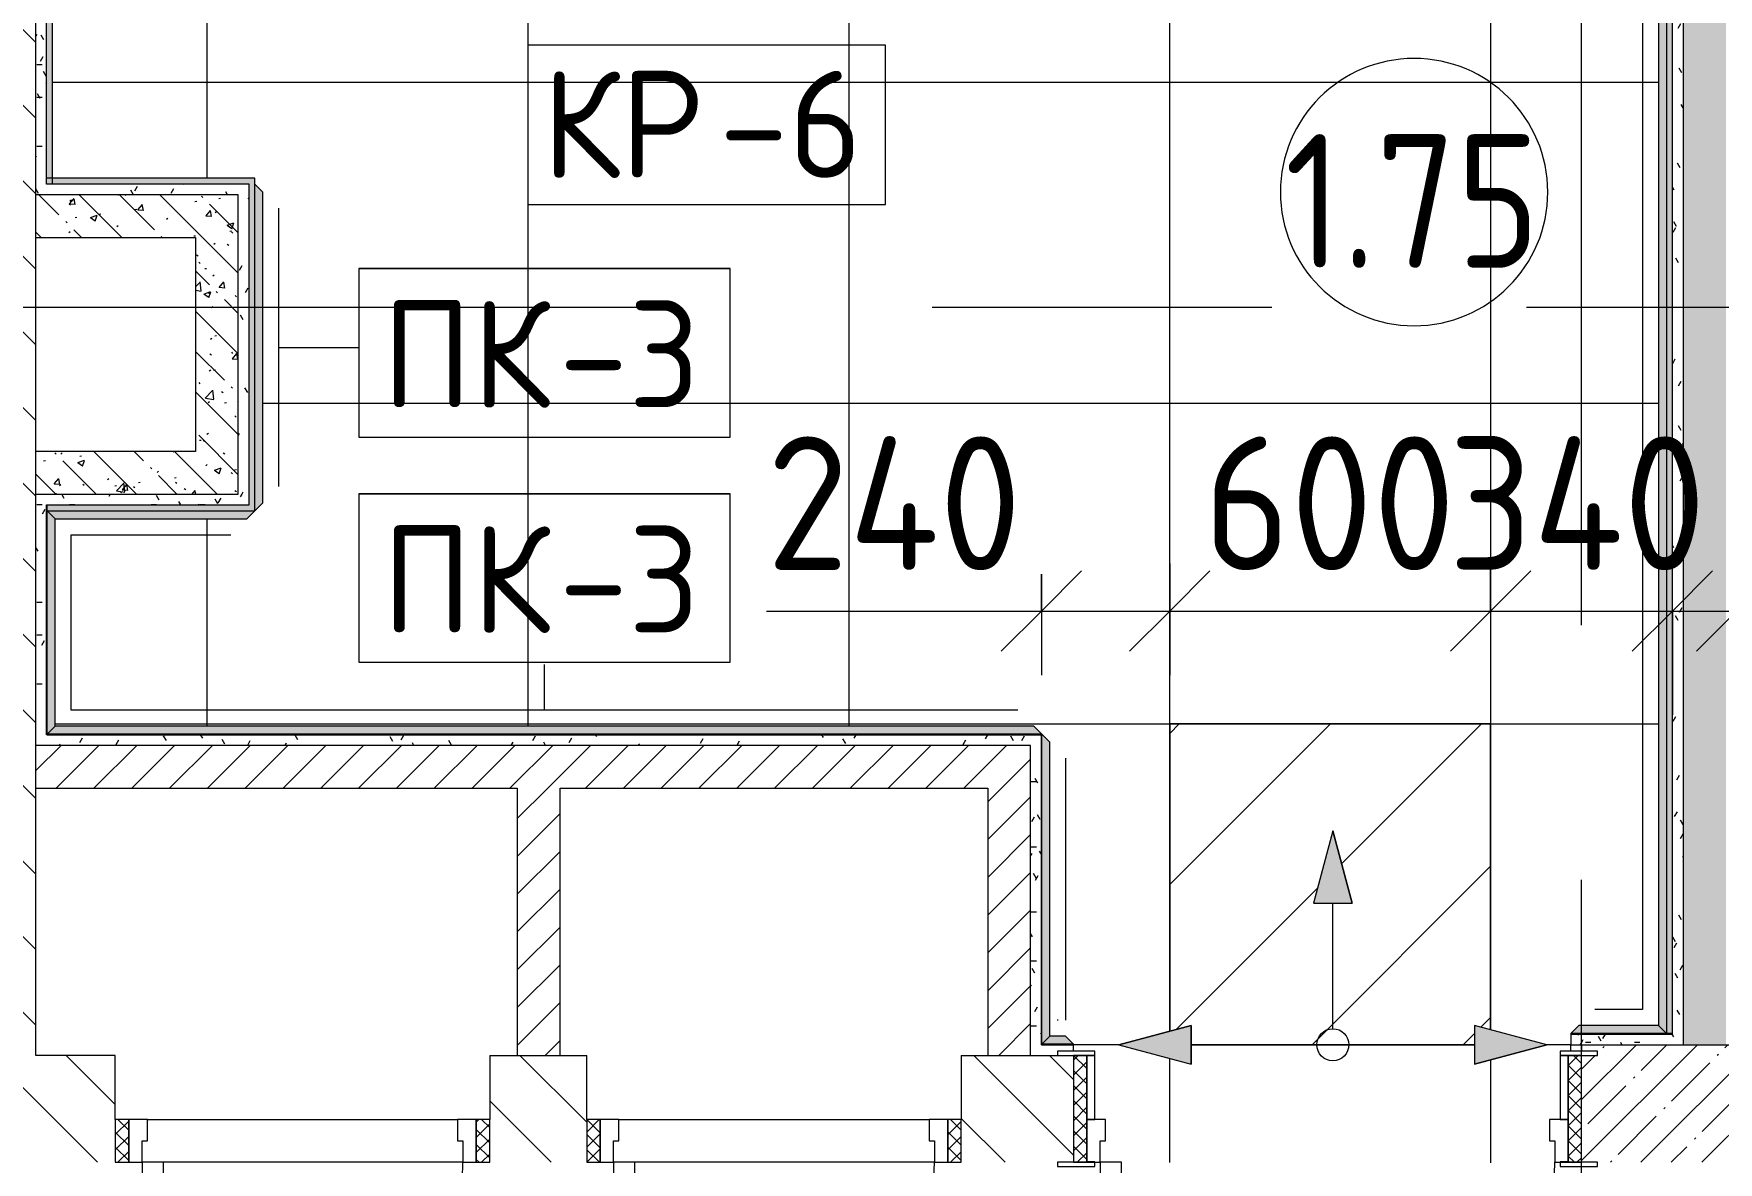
# Model space of a CAD drawing. Header units: millimetres. Extents: x 81671 to 282875, y -8553 to 29000.
# Drawn here: x 86466 to 89616, y 13400 to 15511 of the extents above; entities that cross this region are included whole.
import ezdxf

# ---------------------------------------------------------------- set-up
doc = ezdxf.new("R2010")
doc.units = ezdxf.units.MM
doc.linetypes.add('Осевая', pattern=[3175, 635, -476.25, 1587.5, -476.25])
for name, color, linetype, lineweight in [('A-ANNO-DIMS', 7, 'Continuous', 9), ('A-ANNO-DIMS-100', 7, 'Continuous', 9), ('A-AREA-IDEN', 7, 'Continuous', 9), ('A-DETL', 7, 'Continuous', 9), ('A-DETL-GENF', 7, 'Continuous', 9), ('A-DOOR', 7, 'Continuous', 9), ('A-DOOR-1', 7, 'Continuous', 13), ('A-DOOR-FRAM', 7, 'Continuous', 13), ('A-DOOR-FRAM-1', 7, 'Continuous', 9), ('A-FLOR-IDEN', 7, 'Continuous', 9), ('A-FLOR-PATT', 7, 'Continuous', 9), ('A-GENM-IDEN', 7, 'Continuous', 9), ('A-WALL', 7, 'Continuous', 9), ('I-WALL', 7, 'Continuous', 9), ('Оси-2', 7, 'Осевая', 9)]:
    doc.layers.add(name, color=color, linetype=linetype, lineweight=lineweight)
for name, color, linetype, lineweight, true_color in [('A-DETL-GENF-1', 7, 'Continuous', 9, 0x004000), ('A-FLOR-1', 7, 'Continuous', 9, 0x787878), ('A-GENM-5', 7, 'Continuous', 9, 0xff8040), ('A-WALL-1', 9, 'Continuous', 9, 0x808080), ('A-WALL-FNSH-1', 9, 'Continuous', 9, 0x808080), ('I-WALL-1', 7, 'Continuous', 9, 0x787878), ('I-WALL-2', 9, 'Continuous', 9, 0x808080)]:
    doc.layers.add(name, color=color, linetype=linetype, lineweight=lineweight, true_color=true_color)
doc.styles.add('GOST Common', font='GOST_Common.ttf', dxfattribs={"width": 0.9, "height": 250})
doc.styles.add('GOST Common_1', font='GOST_Common.ttf', dxfattribs={"height": 200})
doc.styles.add('ISOCPEUR', font='isocpeur.ttf', dxfattribs={"width": 0.9, "height": 250})
doc.dimstyles.new('ISO-2_5_0_9К_БОЛЬШОЙ', dxfattribs={"dimscale": 304.8, "dimtxt": 248.995294, "dimasz": 0.492126, "dimexe": 0.393701, "dimexo": 0.984252, "dimgap": 0, "dimtad": 1, "dimdec": 0, "dimrnd": 10, "dimzin": 0, "dimdsep": 46, "dimtxsty": 'ISOCPEUR', "dimblk1": 'OBLIQUE', "dimblk2": 'OBLIQUE', "dimsah": 1, "dimcen": 0.09, "dimdle": 0.393701, "dimazin": 0, "dimtfac": 1, "dimtdec": 4, "dimtix": 1, "dimtmove": 0, "dimatfit": 3, "dimfxl": 1, "dimtvp": 1, "dimtolj": 1, "dimtzin": 0, "dimarcsym": 2})
doc.dimstyles.new('ISO-2_5_0_9К_БОЛЬШОЙ_2', dxfattribs={"dimscale": 304.8, "dimtxt": 248.995294, "dimasz": 0.492126, "dimexe": 0.393701, "dimexo": 0.984252, "dimgap": 0, "dimtad": 1, "dimdec": 0, "dimrnd": 10, "dimzin": 0, "dimdsep": 46, "dimtxsty": 'ISOCPEUR', "dimblk1": 'OBLIQUE', "dimblk2": 'OBLIQUE', "dimsah": 1, "dimcen": 0.09, "dimdle": 0.393701, "dimazin": 0, "dimtfac": 1, "dimtdec": 4, "dimtix": 1, "dimtmove": 1, "dimatfit": 3, "dimfxl": 1, "dimtvp": 1, "dimtolj": 1, "dimtzin": 0, "dimarcsym": 2})
pattern_1 = [(135, (0, 0), (-70.71068, -70.71068), [])]
pattern_2 = [(135, (0, 0), (-75.43415, -75.43415), [106.68, -17.78, 3.556, -17.78]), (135, (0, 75.39), (-75.43415, -75.43415), []), (50, (0, 0), (127.52922, -11.15758), [13.335, -146.685]), (355, (0, 0), (-24.66966, 133.74002), [10.668, -117.348]), (100.451, (10.63, -0.93), (102.85973, 122.58178), [11.333, -124.663]), (46.184, (0, 35.56), (189.75516, -29.43036), [20.002, -220.027]), (96.636, (15.81, 33.1), (166.1822, 173.1996), [17, -186.995]), (351.184, (0, 35.56), (166.18393, 173.19757), [16.002, -176.022]), (21, (17.78, 26.67), (106.13027, -71.58603), [13.335, -146.685]), (326, (17.78, 26.67), (43.26188, 128.93175), [10.668, -117.348]), (71.451, (26.62, 20.7), (149.39198, 57.34505), [11.333, -124.663]), (37.5, (0, 0), (2.162228, 59.188357), [3.353, -112.573, 3.353, -115.773, -117.792]), (37.5, (0, 0), (2.162228, 59.188357), [-235.052, 3.353, -114.44]), (7.5, (0, 0), (46.773857, 70.126152), [3.353, -64.567, 3.353, -109.906, -44.894]), (7.5, (0, 0), (46.773857, 70.126152), [-181.178, 3.353, -41.542]), (327.5, (-39.65, 0), (94.913671, -4.010093), [3.353, -41.097, 3.353, -135.331, -184.023]), (327.5, (-39.65, 0), (94.913671, -4.010093), [-183.134, 3.353, -180.67]), (317.5, (-57.43, 0), (103.69057, 17.79882), [3.353, -54.432, 3.353, -88.748, -130.683]), (317.5, (-57.43, 0), (103.69057, 17.79882), [-149.885, 3.353, -127.33])]
pattern_3 = [(45, (0, 0), (-35.35534, 35.35534), [])]
pattern_4 = [(0, (0, 0), (121.92, 30.48), [10.058, -81.382, 10.058, -81.382, -487.68]), (0, (0, 0), (121.92, 30.48), [-182.88, 10.058, -172.822, 10.058, -81.382, -213.36]), (0, (0, 0), (121.92, 30.48), [-457.2, 10.058, -50.902, 10.058, -142.342]), (120, (45.72, 15.24), (-87.356454, 90.345817), [10.058, -81.382, 10.058, -81.382, -487.68]), (120, (45.72, 15.24), (-87.356454, 90.345817), [-182.88, 10.058, -172.822, 10.058, -81.382, -213.36]), (120, (45.72, 15.24), (-87.356454, 90.345817), [-457.2, 10.058, -50.902, 10.058, -142.342]), (240, (60.96, 76.2), (-34.563546, -120.825817), [10.058, -81.382, 10.058, -81.382, -487.68]), (240, (60.96, 76.2), (-34.563546, -120.825817), [-182.88, 10.058, -172.822, 10.058, -81.382, -213.36]), (240, (60.96, 76.2), (-34.563546, -120.825817), [-457.2, 10.058, -50.902, 10.058, -142.342])]

# ---------------------------------------------------------------- blocks, each defined once
blk = doc.blocks.new('110_Дверь_СКБ_1Ст_Внутренняя1 - Д-8 950x2100h_охрана-31784688-План отделки полов с раскладкой материалов 1 этажа в осях 23_1-33')
at = {"layer": 'A-DOOR'}
h = blk.add_hatch(dxfattribs=at)
h.set_pattern_fill('FP_6', color=256, style=0, pattern_type=2)
h.set_pattern_definition([(135, (1826.41, 164.685), (-14.14214, -14.14214), []), (225, (1826.41, 164.685), (14.14214, -14.14214), [])])
h.paths.add_polyline_path([(487.5, 100), (462.5, 100), (462.5, -100), (487.5, -100)])
at = {"layer": 'A-DOOR-FRAM-1'}
h = blk.add_hatch(dxfattribs=at)
h.set_pattern_fill('FP_7', color=256, style=0, pattern_type=2)
h.set_pattern_definition([(45, (-296.384, 164.685), (-14.1421, 14.1421), []), (135, (-296.384, 164.685), (-14.1421, -14.1421), [])])
h.paths.add_polyline_path([(-437.5, 100), (-462.5, 100), (-462.5, -100), (-437.5, -100)])
at = {"layer": 'A-DOOR'}
blk.add_arc((437.5, 100), 850, 90, 180, dxfattribs=at)
at = {"layer": 'A-DOOR-1'}
for p, q in [((437.5, 950), (397.5, 950)), ((397.5, 950), (397.5, 100)), ((437.5, 100), (437.5, 950)), ((397.5, 100), (437.5, 100))]:
    blk.add_line(p, q, dxfattribs=at)
at = {"layer": 'A-DOOR-FRAM'}
for p, q in [((-422.5, 108), (-492.5, 108)), ((-492.5, 108), (-492.5, 100)), ((-492.5, 100), (-422.5, 100)), ((-437.5, 100), (-462.5, 100)), ((-462.5, 100), (-462.5, -100)), ((-412.5, 100), (-437.5, 100)), ((-437.5, 100), (-437.5, 20)), ((-437.5, -100), (-437.5, 100)), ((-422.5, 100), (-437.5, 100)), ((-437.5, 100), (-437.5, 99)), ((-437.5, 99), (-422.5, 99)), ((-422.5, 100), (-422.5, 108)), ((-422.5, 99), (-422.5, 100)), ((-412.5, 60), (-412.5, 100)), ((437.5, 100), (437.5, 60)), ((462.5, 100), (437.5, 100)), ((517.5, 108), (447.5, 108)), ((447.5, 108), (447.5, 100)), ((462.5, 100), (447.5, 100)), ((447.5, 100), (447.5, 99)), ((447.5, 100), (517.5, 100)), ((447.5, 99), (462.5, 99)), ((462.5, 20), (462.5, 100)), ((487.5, 100), (462.5, 100)), ((462.5, 100), (462.5, -100)), ((462.5, 99), (462.5, 100)), ((487.5, -100), (487.5, 100)), ((517.5, 100), (517.5, 108)), ((-402.5, 60), (-412.5, 60)), ((-402.5, 20), (-402.5, 60)), ((437.5, 60), (427.5, 60)), ((427.5, 60), (427.5, 20)), ((-437.5, 20), (-402.5, 20)), ((-422.5, 20), (-437.5, 20)), ((-437.5, 20), (-437.5, -100)), ((-422.5, -100), (-422.5, 20)), ((427.5, 20), (462.5, 20)), ((462.5, 20), (447.5, 20)), ((447.5, 20), (447.5, -100)), ((462.5, -100), (462.5, 20)), ((-422.5, -100), (-492.5, -100)), ((-492.5, -100), (-492.5, -108)), ((-492.5, -108), (-422.5, -108)), ((-462.5, -100), (-437.5, -100)), ((-437.5, -100), (-422.5, -100)), ((-422.5, -108), (-422.5, -100)), ((447.5, -100), (462.5, -100)), ((517.5, -100), (447.5, -100)), ((447.5, -100), (447.5, -108)), ((447.5, -108), (517.5, -108)), ((462.5, -100), (487.5, -100)), ((517.5, -108), (517.5, -100))]:
    blk.add_line(p, q, dxfattribs=at)
blk = doc.blocks.new('110_Дверь_СКБ_1Ст - д-18 700x2100h_Технический шкаф ЭОМ и СС-23257539-План отделки полов с раскладкой материалов 1 этажа в осях 23_1-33')
at = {"layer": 'A-DOOR'}
h = blk.add_hatch(dxfattribs=at)
h.set_pattern_fill('FP_50', color=256, style=0, pattern_type=2)
h.set_pattern_definition([(135, (1951.41, 164.685), (-14.14214, -14.14214), []), (225, (1951.41, 164.685), (14.14214, -14.14214), [])])
h.paths.add_polyline_path([(362.5, 100), (337.5, 100), (337.5, 20), (362.5, 20)])
at = {"layer": 'A-DOOR-FRAM-1'}
h = blk.add_hatch(dxfattribs=at)
h.set_pattern_fill('FP_51', color=256, style=0, pattern_type=2)
h.set_pattern_definition([(45, (-171.384, 164.685), (-14.1421, 14.1421), []), (135, (-171.384, 164.685), (-14.1421, -14.1421), [])])
h.paths.add_polyline_path([(-312.5, 100), (-337.5, 100), (-337.5, 20), (-312.5, 20)])
at = {"layer": 'A-DOOR'}
blk.add_arc((312.5, 100), 600, 90, 180, dxfattribs=at)
at = {"layer": 'A-DOOR-1'}
for p, q in [((312.5, 700), (272.5, 700)), ((272.5, 700), (272.5, 100)), ((312.5, 100), (312.5, 700)), ((272.5, 100), (312.5, 100))]:
    blk.add_line(p, q, dxfattribs=at)
at = {"layer": 'A-DOOR-FRAM'}
for p, q in [((-312.5, 100), (-337.5, 100)), ((-337.5, 100), (-337.5, 20)), ((-287.5, 100), (-312.5, 100)), ((-312.5, 100), (-312.5, 20)), ((-312.5, 20), (-312.5, 100)), ((-287.5, 60), (-287.5, 100)), ((312.5, 100), (312.5, 60)), ((337.5, 100), (312.5, 100)), ((337.5, 20), (337.5, 100)), ((362.5, 100), (337.5, 100)), ((337.5, 100), (337.5, 20)), ((362.5, 20), (362.5, 100)), ((-277.5, 60), (-287.5, 60)), ((-277.5, 20), (-277.5, 60)), ((312.5, 60), (302.5, 60)), ((302.5, 60), (302.5, 20)), ((-337.5, 20), (-312.5, 20)), ((-312.5, 20), (-277.5, 20)), ((302.5, 20), (337.5, 20)), ((337.5, 20), (362.5, 20))]:
    blk.add_line(p, q, dxfattribs=at)
at = {"layer": 'A-DOOR-FRAM-1'}
for p, q in [((-287.5, 100), (272.5, 100)), ((302.5, 20), (-277.5, 20))]:
    blk.add_line(p, q, dxfattribs=at)
blk = doc.blocks.new('Плинтус - Плинтус керамогранит бежевый-32865667-План отделки полов с раскладкой материалов 1 этажа в осях 23_1-33')
at = {"layer": 'A-GENM-5'}
blk.add_hatch(color=256, dxfattribs=at).paths.add_polyline_path([(1860, 0), (0, 0), (15, -15), (1845, -15)])
for p, q in [((0, 0), (1860, 0)), ((0, 0), (15, -15)), ((15, -15), (1845, -15)), ((1845, -15), (1860, 0)), ((45, -45), (1815, -45))]:
    blk.add_line(p, q, dxfattribs=at)
blk = doc.blocks.new('Плинтус - Плинтус керамогранит бежевый-32865668-План отделки полов с раскладкой материалов 1 этажа в осях 23_1-33')
at = {"layer": 'A-GENM-5'}
blk.add_hatch(color=256, dxfattribs=at).paths.add_polyline_path([(0, 0), (15, -15), (403, -15), (418, 0)])
for p, q in [((0, 0), (418, 0)), ((0, 0), (15, -15)), ((15, -15), (403, -15)), ((403, -15), (418, 0)), ((45, -45), (373, -45))]:
    blk.add_line(p, q, dxfattribs=at)
blk = doc.blocks.new('Плинтус - Плинтус керамогранит бежевый-32865669-План отделки полов с раскладкой материалов 1 этажа в осях 23_1-33')
at = {"layer": 'A-GENM-5'}
blk.add_hatch(color=256, dxfattribs=at).paths.add_polyline_path([(373.4, -15), (388.4, 0), (0, 0), (15, -15)])
for p, q in [((0, 0), (15, -15)), ((15, -15), (373.4, -15)), ((373.4, -15), (388.4, 0)), ((45, -45), (343.4, -45))]:
    blk.add_line(p, q, dxfattribs=at)
blk = doc.blocks.new('Плинтус - Плинтус керамогранит бежевый-32865670-План отделки полов с раскладкой материалов 1 этажа в осях 23_1-33')
at = {"layer": 'A-GENM-5'}
blk.add_hatch(color=256, dxfattribs=at).paths.add_polyline_path([(0, 0), (15, -15), (596, -15), (611, 0), (11, 0)])
for p, q in [((0, 0), (15, -15)), ((15, -15), (596, -15)), ((596, -15), (611, 0)), ((45, -45), (566, -45))]:
    blk.add_line(p, q, dxfattribs=at)
blk = doc.blocks.new('Плинтус - Плинтус керамогранит бежевый-32865604-План отделки полов с раскладкой материалов 1 этажа в осях 23_1-33')
at = {"layer": 'A-GENM-5'}
blk.add_hatch(color=256, dxfattribs=at).paths.add_polyline_path([(0, 0), (15, -15), (565, -15), (580, 0)])
for p, q in [((0, 0), (580, 0)), ((0, 0), (15, -15)), ((15, -15), (565, -15)), ((565, -15), (580, 0)), ((45, -45), (535, -45))]:
    blk.add_line(p, q, dxfattribs=at)
blk = doc.blocks.new('Плинтус - Плинтус керамогранит бежевый-32865671-План отделки полов с раскладкой материалов 1 этажа в осях 23_1-33')
at = {"layer": 'A-GENM-5'}
blk.add_hatch(color=256, dxfattribs=at).paths.add_polyline_path([(179, 0), (0, 0), (15, -15), (164, -15)])
for p, q in [((0, 0), (179, 0)), ((0, 0), (15, -15)), ((15, -15), (164, -15)), ((164, -15), (179, 0)), ((45, -45), (134, -45))]:
    blk.add_line(p, q, dxfattribs=at)
blk = doc.blocks.new('Плинтус - Плинтус керамогранит бежевый-32865672-План отделки полов с раскладкой материалов 1 этажа в осях 23_1-33')
at = {"layer": 'A-GENM-5'}
blk.add_hatch(color=256, dxfattribs=at).paths.add_polyline_path([(59, 0), (0, 0), (15, -15), (44, -15)])
for p, q in [((0, 0), (59, 0)), ((0, 0), (15, -15)), ((15, -15), (44, -15)), ((44, -15), (59, 0)), ((28.5, -45), (30.5, -45))]:
    blk.add_line(p, q, dxfattribs=at)
blk = doc.blocks.new('Плинтус - Плинтус керамогранит бежевый-32865673-План отделки полов с раскладкой материалов 1 этажа в осях 23_1-33')
at = {"layer": 'A-GENM-5'}
blk.add_hatch(color=256, dxfattribs=at).paths.add_polyline_path([(2428, 0), (0, 0), (16.3, -15), (2413, -15)])
for p, q in [((0, 0), (15, -15)), ((15, -15), (2413, -15)), ((2413, -15), (2428, 0)), ((45, -45), (2383, -45))]:
    blk.add_line(p, q, dxfattribs=at)
blk = doc.blocks.new('Начало раскладки_красным - Начало раскладки_красным-26110621-План отделки полов с раскладкой материалов 1 этажа в осях 23_1-33')
at = {"layer": 'A-DETL-GENF'}
for points in [[(-36.2, 264.8), (36.2, 264.8), (0, 400)], [(-264.8, -36.2), (-264.8, 36.2), (-400, 0)], [(264.8, -36.2), (400, 0), (264.8, 36.2)]]:
    blk.add_hatch(color=256, dxfattribs=at).paths.add_polyline_path(points)
for p, q in [((0, 400), (-36.2, 264.8)), ((0, 400), (-36.2, 264.8)), ((36.2, 264.8), (0, 400)), ((0, 400), (36.2, 264.8)), ((-36.2, 264.8), (36.2, 264.8)), ((-36.2, 264.8), (36.2, 264.8)), ((0, 30), (0, 264.8)), ((-264.8, 36.2), (-400, 0)), ((-400, 0), (-264.8, 36.2)), ((-264.8, -36.2), (-264.8, 36.2)), ((-264.8, 36.2), (-264.8, -36.2)), ((400, 0), (264.8, 36.2)), ((264.8, 36.2), (264.8, -36.2)), ((400, 0), (264.8, 36.2)), ((264.8, 36.2), (264.8, -36.2)), ((-400, 0), (-264.8, -36.2)), ((-400, 0), (-264.8, -36.2)), ((-30, 0), (-264.8, 0)), ((30, 0), (264.8, 0)), ((400, 0), (264.8, -36.2)), ((264.8, -36.2), (400, 0))]:
    blk.add_line(p, q, dxfattribs=at)
blk.add_circle((0, 0), 30, dxfattribs=at)
blk = doc.blocks.new('Марка_Помещения - Номер-25198446-План отделки полов с раскладкой материалов 1 этажа в осях 23_1-33')
at = {"layer": 'A-AREA-IDEN'}
for start, end in [(360, 180), (180, 360)]:
    blk.add_arc((0, 0), 2.5, start, end, dxfattribs=at)
blk = doc.blocks.new('DIMBLOCK53-План отделки полов с раскладкой материалов 1 этажа в осях 23_1-33')
at = {"layer": 'A-ANNO-DIMS-100'}
for p, q in [((89762.5, 14895.4), (89747.2, 14431.3)), ((90293.5, 14895.4), (89762.5, 14895.4)), ((89650, 14237.3), (89650, 14551.3)), ((89844.3, 14540), (89844.3, 14311.3)), ((89844.3, 14431.3), (89844.3, 14540)), ((89530, 14431.3), (89844.3, 14431.3)), ((89650, 14431.3), (89650, 14237.3))]:
    blk.add_line(p, q, dxfattribs=at)
at = {"layer": 'A-ANNO-DIMS-100', "lineweight": 20}
for p, q in [((89650, 14431.3), (89725, 14506.3)), ((89844.3, 14431.3), (89919.3, 14506.3)), ((89650, 14431.3), (89575, 14356.3)), ((89844.3, 14431.3), (89769.3, 14356.3))]:
    blk.add_line(p, q, dxfattribs=at)
at = {"layer": 'A-ANNO-DIMS-100', "color": 0, "insert": (89862.5, 15222), "char_height": 250, "width": 517.144, "attachment_point": 1, "line_spacing_factor": 1.149209, "style": 'ISOCPEUR'}
blk.add_mtext('190', dxfattribs=at)
blk = doc.blocks.new('_Oblique')
at = {"color": 0, "linetype": 'ByBlock', "lineweight": -2}
blk.add_line((-0.5, -0.5), (0.5, 0.5), dxfattribs=at)
blk = doc.blocks.new('DIMBLOCK59-План отделки полов с раскладкой материалов 1 этажа в осях 23_1-33')
at = {"layer": 'A-ANNO-DIMS-100', "lineweight": 20}
for p, q in [((88350, 14431.3), (88425, 14506.3)), ((88590, 14431.3), (88665, 14506.3)), ((88350, 14431.3), (88275, 14356.3)), ((88590, 14431.3), (88515, 14356.3))]:
    blk.add_line(p, q, dxfattribs=at)
at = {"layer": 'A-ANNO-DIMS-100'}
for p, q in [((88350, 14500), (88350, 14311.3)), ((88350, 14431.3), (88350, 14500)), ((88590, 14520), (88590, 14311.3)), ((88590, 14431.3), (88590, 14520)), ((87836.2, 14431.3), (88434.1, 14431.3)), ((88230, 14431.3), (88590, 14431.3)), ((88434.1, 14431.3), (88470, 14431.3))]:
    blk.add_line(p, q, dxfattribs=at)
at = {"layer": 'A-ANNO-DIMS-100', "color": 0, "insert": (87836.2, 14757.9), "char_height": 250, "width": 597.589, "attachment_point": 1, "line_spacing_factor": 1.149209, "style": 'ISOCPEUR'}
blk.add_mtext('240', dxfattribs=at)
blk = doc.blocks.new('DIMBLOCK60-План отделки полов с раскладкой материалов 1 этажа в осях 23_1-33')
at = {"layer": 'A-ANNO-DIMS-100'}
for p, q in [((88590, 14520), (88590, 14311.3)), ((88590, 14431.3), (88590, 14520)), ((89190, 14520), (89190, 14311.3)), ((89190, 14431.3), (89190, 14520)), ((88590, 14431.3), (89190, 14431.3))]:
    blk.add_line(p, q, dxfattribs=at)
at = {"layer": 'A-ANNO-DIMS-100', "lineweight": 20}
for p, q in [((88590, 14431.3), (88665, 14506.3)), ((89190, 14431.3), (89265, 14506.3)), ((88590, 14431.3), (88515, 14356.3)), ((89190, 14431.3), (89115, 14356.3))]:
    blk.add_line(p, q, dxfattribs=at)
at = {"layer": 'A-ANNO-DIMS-100', "color": 0, "insert": (88653, 14757.9), "char_height": 250, "width": 568.858, "attachment_point": 1, "line_spacing_factor": 1.149209, "style": 'ISOCPEUR'}
blk.add_mtext('600', dxfattribs=at)
blk = doc.blocks.new('DIMBLOCK61-План отделки полов с раскладкой материалов 1 этажа в осях 23_1-33')
at = {"layer": 'A-ANNO-DIMS-100'}
for p, q in [((89530, 14237.3), (89530, 14551.3)), ((89190, 14520), (89190, 14311.3)), ((89190, 14431.3), (89190, 14520)), ((89190, 14431.3), (89650, 14431.3)), ((89530, 14431.3), (89530, 14237.3))]:
    blk.add_line(p, q, dxfattribs=at)
at = {"layer": 'A-ANNO-DIMS-100', "lineweight": 20}
for p, q in [((89190, 14431.3), (89265, 14506.3)), ((89530, 14431.3), (89605, 14506.3)), ((89190, 14431.3), (89115, 14356.3)), ((89530, 14431.3), (89455, 14356.3))]:
    blk.add_line(p, q, dxfattribs=at)
at = {"layer": 'A-ANNO-DIMS-100', "color": 0, "insert": (89111, 14757.9), "char_height": 250, "width": 597.589, "attachment_point": 1, "line_spacing_factor": 1.149209, "style": 'ISOCPEUR'}
blk.add_mtext('340', dxfattribs=at)
blk = doc.blocks.new('М_перекрытий_ЭП - Типоразмер-25383776-План отделки полов с раскладкой материалов 1 этажа в осях 23_1-33')
at = {"layer": 'A-FLOR-IDEN'}
for p, q in [((3.352, 1.578), (-3.336, 1.578)), ((-3.336, 1.578), (-3.336, -1.406)), ((3.352, -1.406), (3.352, 1.578)), ((-3.336, -1.406), (3.352, -1.406))]:
    blk.add_line(p, q, dxfattribs=at)
blk = doc.blocks.new('Mark Reiling - Mark Reiling-26174330-План отделки полов с раскладкой материалов 1 этажа в осях 23_1-33')
at = {"layer": 'A-GENM-IDEN'}
for p, q in [((-3.47, 1.49), (-3.47, -1.663)), ((-3.47, 1.49), (3.47, 1.49)), ((3.47, 1.49), (-3.47, 1.49)), ((-3.47, 1.49), (-3.47, -1.663)), ((3.47, -1.663), (3.47, 1.49)), ((3.47, -1.663), (3.47, 1.49)), ((-3.47, -1.663), (3.47, -1.663)), ((-3.47, -1.663), (3.47, -1.663))]:
    blk.add_line(p, q, dxfattribs=at)

msp = doc.modelspace()

# ---------------------------------------------------------------- hatches: boundary and pattern name
at = {"layer": 'A-DETL-GENF-1'}
h = msp.add_hatch(dxfattribs=at)
h.set_pattern_fill('FP_93', color=256, style=0, pattern_type=2)
h.set_pattern_definition([(45, (0, 0), (-141.42136, 141.42136), [])])
h.paths.add_polyline_path([(89159.8, 13620), (89159.8, 13656.2), (89190, 13648.1), (89190, 14220), (88590, 14220), (88590, 13645.5), (88630.2, 13656.2), (88630.2, 13620), (88931.2, 13620)])
h.paths.add_polyline_path([(88931.2, 13884.8), (88858.8, 13884.8), (88895, 14020)])
at = {"layer": 'A-FLOR-PATT'}
h = msp.add_hatch(dxfattribs=at)
h.set_pattern_fill('FP_75', color=256, style=0, pattern_type=2)
h.set_pattern_definition([(0, (88590, 14820), (0, 600), []), (90, (88590, 14820), (-600, 4e-14), [])])
h.paths.add_polyline_path([(88410, 13380), (88411, 13380), (88410, 13392)])
h.paths.add_polyline_path([(89159.8, 13399), (89310, 13400), (89310, 13440), (89300, 13440), (89300, 13480), (89320, 13480), (89320, 13608), (89340, 13608), (89340, 13640), (89340.1, 13641.1), (89355, 13656), (89504, 13656), (89504, 16054), (87329, 16054), (87314, 16069), (86501, 16069), (86501, 15241), (86879.4, 15241), (86879.4, 15230), (86894.4, 15215), (86894.4, 14634), (86864.4, 14604), (86506, 14604), (86506, 14216), (88336, 14216), (88350, 14201), (86491, 14201.1), (86491, 14200), (88350, 14200), (88351, 13620), (88410, 13620), (88411, 13608), (88450, 13608), (88450, 13480), (88470, 13480), (88470, 13440), (88460, 13440), (88460, 13400), (89149.3, 13399)])
h.paths.add_polyline_path([(89159.8, 13583.8), (89160.6, 13656), (89295, 13620), (89248.7, 13607.6)])
h.paths.add_polyline_path([(88630.2, 13583.8), (88495, 13620), (88630.2, 13656), (88630.2, 13616.8)])
h.paths.add_polyline_path([(88366, 13621), (88351, 13621), (88351, 14201), (88366, 14186), (88366, 13636), (88395, 13636), (88410, 13621)])
h.paths.add_polyline_path([(88931.2, 13884.8), (88858.8, 13884.8), (88895, 14020)])
at = {"layer": 'I-WALL'}
h = msp.add_hatch(dxfattribs=at)
h.set_pattern_fill('FP_4', color=256, style=0, pattern_type=2)
h.set_pattern_definition(pattern_1)
h.paths.add_polyline_path([(86470, 13600), (86470, 16100), (86270, 16100), (86270, 13600)])
for points in [[(86490, 15230), (86501, 15230), (86501, 16080), (86490, 16080), (86490, 16052.7)], [(89530, 13640), (89530, 16080), (89519, 16080), (89519, 13640)], [(86868.4, 15230), (86879.4, 15230), (86879.4, 15241), (86490, 15241), (86490, 15230)], [(86879.4, 14630), (86879.4, 15230), (86868.4, 15230), (86868.4, 14630)], [(86879.4, 14619), (86879.4, 14630), (86490, 14630), (86490, 14619)]]:
    msp.add_hatch(color=256, dxfattribs=at).paths.add_polyline_path(points)
h = msp.add_hatch(dxfattribs=at)
h.set_pattern_fill('FP_3', color=256, style=0, pattern_type=2)
h.set_pattern_definition(pattern_3)
h.paths.add_polyline_path([(88250, 14100), (88330, 14100), (88330, 14180), (86470, 14180), (86470, 14100), (87450, 14100)])
h = msp.add_hatch(dxfattribs=at)
h.set_pattern_fill('FP_3', color=256, style=0, pattern_type=2)
h.set_pattern_definition(pattern_3)
h.paths.add_polyline_path([(87450, 13600), (87450, 14100), (87370, 14100), (87370, 13600)])
h = msp.add_hatch(dxfattribs=at)
h.set_pattern_fill('FP_3', color=256, style=0, pattern_type=2)
h.set_pattern_definition(pattern_3)
h.paths.add_polyline_path([(88330, 13600), (88330, 14100), (88250, 14100), (88250, 13600)])
h = msp.add_hatch(dxfattribs=at)
h.set_pattern_fill('FP_2', color=256, style=0, pattern_type=2)
h.set_pattern_definition([(45, (0, 0), (-57.024626, 57.024626), []), (45, (57.025, 0), (-57.024626, 57.024626), [100.806, -20.161, 3.353, -16.808])])
h.paths.add_polyline_path([(92810, 13400), (92810, 13620), (92250, 13620), (92250, 13400), (92479, 13400)])
h.paths.add_polyline_path([(91270, 13400), (91300, 13400), (91300, 13620), (90179.6, 13620), (90179.6, 13603.8), (90119, 13620), (89360, 13620), (89360, 13608), (89390, 13608), (89390, 13600), (89360, 13600), (89360, 13400), (91147.1, 13400)])
h = msp.add_hatch(dxfattribs=at)
h.set_pattern_fill('FP_4', color=256, style=0, pattern_type=2)
h.set_pattern_definition(pattern_1)
h.paths.add_polyline_path([(88200, 13400), (88410, 13400), (88410, 13600), (88200, 13600), (88200, 13480)])
h.paths.add_polyline_path([(87318.4, 13400), (87500, 13400), (87500, 13600), (87318.4, 13600), (87318.4, 13480)])
h.paths.add_polyline_path([(86618.4, 13400), (86618.4, 13600), (86090, 13600), (86090, 13400), (86485.5, 13400)])
h.paths.add_polyline_path([(85110, 13400), (85140, 13400), (85140, 13600), (84960.7, 13600), (84960.7, 13400)])
at = {"layer": 'I-WALL-1'}
h = msp.add_hatch(dxfattribs=at)
h.set_pattern_fill('FP_14', color=256, style=0, pattern_type=2)
h.set_pattern_definition(pattern_2)
h.paths.add_polyline_path([(89550, 13620), (89630, 13620), (89630, 17050), (89550, 17050), (89550, 14834.7)])
h = msp.add_hatch(dxfattribs=at)
h.set_pattern_fill('FP_14', color=256, style=0, pattern_type=2)
h.set_pattern_definition(pattern_2)
h.paths.add_polyline_path([(86768.4, 15130), (86848.4, 15130), (86848.4, 15210), (86470, 15210), (86470, 15130)])
h = msp.add_hatch(dxfattribs=at)
h.set_pattern_fill('FP_14', color=256, style=0, pattern_type=2)
h.set_pattern_definition(pattern_2)
h.paths.add_polyline_path([(86848.4, 14650), (86848.4, 15130), (86768.4, 15130), (86768.4, 14650)])
h = msp.add_hatch(dxfattribs=at)
h.set_pattern_fill('FP_14', color=256, style=0, pattern_type=2)
h.set_pattern_definition(pattern_2)
h.paths.add_polyline_path([(86470, 14650), (86768.4, 14650), (86768.4, 14730), (86470, 14730)])
at = {"layer": 'I-WALL-2'}
h = msp.add_hatch(dxfattribs=at)
h.set_pattern_fill('FP_64', color=256, style=0, pattern_type=2)
h.set_pattern_definition(pattern_4)
h.paths.add_polyline_path([(86470, 15230), (86490, 15230), (86490, 16100), (86470, 16100), (86470, 16052.7)])
h = msp.add_hatch(dxfattribs=at)
h.set_pattern_fill('FP_64', color=256, style=0, pattern_type=2)
h.set_pattern_definition(pattern_4)
h.paths.add_polyline_path([(89530, 13640), (89550, 13640), (89550, 16080), (89530, 16080), (89530, 13641)])
h = msp.add_hatch(dxfattribs=at)
h.set_pattern_fill('FP_64', color=256, style=0, pattern_type=2)
h.set_pattern_definition(pattern_4)
h.paths.add_polyline_path([(86848.4, 15210), (86848.4, 15230), (86470, 15230), (86470, 15210)])
h = msp.add_hatch(dxfattribs=at)
h.set_pattern_fill('FP_64', color=256, style=0, pattern_type=2)
h.set_pattern_definition(pattern_4)
h.paths.add_polyline_path([(86848.4, 14650), (86868.4, 14650), (86868.4, 15230), (86848.4, 15230), (86848.4, 14834.7)])
h = msp.add_hatch(dxfattribs=at)
h.set_pattern_fill('FP_64', color=256, style=0, pattern_type=2)
h.set_pattern_definition(pattern_4)
h.paths.add_polyline_path([(86470, 14200), (86490, 14200), (86490, 14650), (86470, 14650)])
h = msp.add_hatch(dxfattribs=at)
h.set_pattern_fill('FP_64', color=256, style=0, pattern_type=2)
h.set_pattern_definition(pattern_4)
h.paths.add_polyline_path([(86868.4, 14630), (86868.4, 14650), (86490, 14650), (86491, 14630)])
h = msp.add_hatch(dxfattribs=at)
h.set_pattern_fill('FP_64', color=256, style=0, pattern_type=2)
h.set_pattern_definition(pattern_4)
h.paths.add_polyline_path([(88330, 14180), (88330, 14200), (86470, 14200), (86470, 14180), (87151.5, 14180)])
h = msp.add_hatch(dxfattribs=at)
h.set_pattern_fill('FP_64', color=256, style=0, pattern_type=2)
h.set_pattern_definition(pattern_4)
h.paths.add_polyline_path([(88350, 13600), (88350, 14200), (88330, 14200), (88330, 13600)])
h = msp.add_hatch(dxfattribs=at)
h.set_pattern_fill('FP_64', color=256, style=0, pattern_type=2)
h.set_pattern_definition(pattern_4)
h.paths.add_polyline_path([(89360, 13620), (89360, 13640), (89340, 13640), (89340, 13620)])
h = msp.add_hatch(dxfattribs=at)
h.set_pattern_fill('FP_64', color=256, style=0, pattern_type=2)
h.set_pattern_definition(pattern_4)
h.paths.add_polyline_path([(89360, 13620), (89550, 13620), (89550, 13640), (89360, 13640)])

# ---------------------------------------------------------------- linework, layer by layer
at = {"layer": 'A-DETL'}
for p, q in [((89190, 14220), (88590, 14220)), ((88590, 14220), (88590, 13645.5)), ((89190, 13648.1), (89190, 14220)), ((88630.2, 13620), (89159.8, 13620))]:
    msp.add_line(p, q, dxfattribs=at)
at = {"layer": 'A-FLOR-1'}
msp.add_line((89340, 13608), (89340, 13620), dxfattribs=at)
at = {"layer": 'A-GENM-IDEN'}
for p, q in [((86924.4, 14924.5), (87074, 14924.5)), ((87421, 14246), (87421, 14331.2))]:
    msp.add_line(p, q, dxfattribs=at)
at = {"layer": 'A-WALL'}
for p, q in [((86490, 15230), (86490, 16080)), ((89530, 13640), (89530, 16069)), ((86490, 14200), (86490, 14630)), ((89360, 13640), (89530, 13640)), ((88350, 13620), (88410, 13620)), ((87318.4, 13600), (87500, 13600)), ((88200, 13600), (88330, 13600))]:
    msp.add_line(p, q, dxfattribs=at)
at = {"layer": 'A-WALL-1'}
for p, q in [((86470, 14730), (86470, 17270)), ((89550, 16100), (89550, 13620)), ((86868.4, 15230), (86490, 15230)), ((86868.4, 14630), (86868.4, 15230)), ((86848.4, 15210), (86470, 15210)), ((86848.4, 14650), (86848.4, 15210)), ((86470, 15130), (86768.4, 15130)), ((86768.4, 15130), (86768.4, 14730)), ((86470, 13600), (86470, 14730)), ((86768.4, 14730), (86470, 14730)), ((86470, 14650), (86848.4, 14650)), ((86490, 14630), (86868.4, 14630)), ((88330, 14180), (86470, 14180)), ((86491, 14200), (86490, 14200)), ((88330, 13600), (88330, 14180)), ((88350, 13620), (88350, 14200)), ((86470, 14100), (87370, 14100)), ((87370, 14100), (87370, 13600)), ((87450, 14100), (88250, 14100)), ((87450, 13600), (87450, 14100)), ((88250, 14100), (88250, 13600)), ((89340, 13640), (89340, 13620)), ((88410, 13608), (88410, 13620)), ((89340, 13620), (89360, 13620)), ((89360, 13620), (89360, 13608)), ((89360, 13620), (90119, 13620)), ((86618.4, 13600), (86470, 13600)), ((86618.4, 13480), (86618.4, 13600)), ((87318.4, 13600), (87318.4, 13480)), ((87500, 13480), (87500, 13600)), ((88200, 13600), (88200, 13480)), ((88330, 13600), (88380, 13600))]:
    msp.add_line(p, q, dxfattribs=at)
at = {"layer": 'A-WALL-FNSH-1'}
for p, q in [((86501, 15230), (86501, 16080)), ((89519, 16080), (89519, 13640)), ((86879.4, 15241), (86490, 15241)), ((86879.4, 14619), (86879.4, 15241)), ((86490, 14619), (86879.4, 14619)), ((86491, 14201), (86491, 14630)), ((88351, 14201), (86491, 14201)), ((86491, 14200), (88350, 14200)), ((88351, 13621), (88351, 14201)), ((89530, 13641), (89340, 13641)), ((89340, 13641), (89340, 13640)), ((89340, 13640), (89360, 13640)), ((88410, 13621), (88351, 13621)), ((88410, 13620), (88410, 13621))]:
    msp.add_line(p, q, dxfattribs=at)
at = {"layer": 'Оси-2'}
for p, q in [((89360, 593.7), (89360, 19415.1)), ((84970.8, 15000), (122160, 15000))]:
    msp.add_line(p, q, dxfattribs=at)

# ---------------------------------------------------------------- block references
at = {"layer": 'A-AREA-IDEN', "xscale": 99.99999999999993, "yscale": 99.99999999999993, "zscale": 99.99999999999993}
msp.add_blockref('Марка_Помещения - Номер-25198446-План отделки полов с раскладкой материалов 1 этажа в осях 23_1-33', (89047, 15215), dxfattribs=at)
at = {"layer": 'A-DETL-GENF'}
msp.add_blockref('Начало раскладки_красным - Начало раскладки_красным-26110621-План отделки полов с раскладкой материалов 1 этажа в осях 23_1-33', (88895, 13620), dxfattribs=at)
at = {"layer": 'A-DOOR', "rotation": 180}
for name, p in [('110_Дверь_СКБ_1Ст_Внутренняя1 - Д-8 950x2100h_охрана-31784688-План отделки полов с раскладкой материалов 1 этажа в осях 23_1-33', (88897.5, 13500)), ('110_Дверь_СКБ_1Ст - д-18 700x2100h_Технический шкаф ЭОМ и СС-23257539-План отделки полов с раскладкой материалов 1 этажа в осях 23_1-33', (86980.9, 13500)), ('110_Дверь_СКБ_1Ст - д-18 700x2100h_Технический шкаф ЭОМ и СС-23257539-План отделки полов с раскладкой материалов 1 этажа в осях 23_1-33', (87862.5, 13500))]:
    msp.add_blockref(name, p, dxfattribs=at)
at = {"layer": 'A-FLOR-IDEN', "xscale": 99.99999999999993, "yscale": 99.99999999999993, "zscale": 99.99999999999993}
msp.add_blockref('М_перекрытий_ЭП - Типоразмер-25383776-План отделки полов с раскладкой материалов 1 этажа в осях 23_1-33', (87723.6, 15332.2), dxfattribs=at)
at = {"layer": 'A-GENM-5'}
for name, p, rotation in [('Плинтус - Плинтус керамогранит бежевый-32865673-План отделки полов с раскладкой материалов 1 этажа в осях 23_1-33', (89519, 16069), 270), ('Плинтус - Плинтус керамогранит бежевый-32865670-План отделки полов с раскладкой материалов 1 этажа в осях 23_1-33', (86879.4, 14619), 90), ('Плинтус - Плинтус керамогранит бежевый-32865668-План отделки полов с раскладкой материалов 1 этажа в осях 23_1-33', (86491, 14201), 90), ('Плинтус - Плинтус керамогранит бежевый-32865667-План отделки полов с раскладкой материалов 1 этажа в осях 23_1-33', (88351, 14201), 180), ('Плинтус - Плинтус керамогранит бежевый-32865604-План отделки полов с раскладкой материалов 1 этажа в осях 23_1-33', (88351, 13621), 90), ('Плинтус - Плинтус керамогранит бежевый-32865671-План отделки полов с раскладкой материалов 1 этажа в осях 23_1-33', (89519, 13641), 180), ('Плинтус - Плинтус керамогранит бежевый-32865672-План отделки полов с раскладкой материалов 1 этажа в осях 23_1-33', (88410, 13621), 180)]:
    msp.add_blockref(name, p, dxfattribs=dict(at, rotation=rotation))
msp.add_blockref('Плинтус - Плинтус керамогранит бежевый-32865669-План отделки полов с раскладкой материалов 1 этажа в осях 23_1-33', (86491, 14619), dxfattribs=at)
at = {"layer": 'A-GENM-IDEN', "xscale": 99.99999999999993, "yscale": 99.99999999999993, "zscale": 99.99999999999993}
for p in [(87421, 14923), (87421, 14501.7)]:
    msp.add_blockref('Mark Reiling - Mark Reiling-26174330-План отделки полов с раскладкой материалов 1 этажа в осях 23_1-33', p, dxfattribs=at)

# ---------------------------------------------------------------- texts
at = {"layer": 'A-AREA-IDEN', "insert": (88805.1, 15323.5), "char_height": 250, "width": 606.076, "attachment_point": 1, "style": 'GOST Common'}
msp.add_mtext('1.75', dxfattribs=at)
at = {"layer": 'A-FLOR-IDEN', "char_height": 200, "attachment_point": 1, "style": 'GOST Common_1'}
for s, insert, width in [('КР', (87416.5, 15441.9), 400.844), ('-6', (87747.2, 15441.9), 352.742)]:
    msp.add_mtext(s, dxfattribs=dict(at, insert=insert, width=width))
at = {"layer": 'A-GENM-IDEN', "char_height": 200, "attachment_point": 1, "style": 'GOST Common_1'}
for s, insert, width in [('ПК', (87116.9, 15012.1), 400.844), ('-3', (87447.6, 15012.1), 344.726), ('ПК', (87116.9, 14590.8), 400.844), ('-3', (87447.6, 14590.8), 344.726)]:
    msp.add_mtext(s, dxfattribs=dict(at, insert=insert, width=width))

# ---------------------------------------------------------------- dimensions: what is measured, and where the dimension line sits
at = {"layer": 'A-ANNO-DIMS'}
for base, p1, p2, override, picture, middle in [((89844.3, 14431.3), (89650, 14537.3), (89844.3, 14240), {"dimpost": '<>', "dimfxl": 355.211246}, 'DIMBLOCK53-План отделки полов с раскладкой материалов 1 этажа в осях 23_1-33', (90121.1, 15055.4)), ((88590, 14431.3), (88350, 14200), (88590, 14220), {"dimpost": '<>', "dimfxl": 240.831892}, 'DIMBLOCK59-План отделки полов с раскладкой материалов 1 этажа в осях 23_1-33', (88134.9, 14591.2))]:
    dim = msp.add_linear_dim(base=base, p1=p1, p2=p2, dimstyle='ISO-2_5_0_9К_БОЛЬШОЙ_2', override=override, dxfattribs=at)
    dim.commit()
    dim.dimension.update_dxf_attribs({"geometry": picture, "text_midpoint": middle, "dimtype": 160})
for base, p1, p2, override, picture, middle in [((89190, 14431.3), (88590, 14220), (89190, 14220), {"dimpost": '<>', "dimfxl": 600}, 'DIMBLOCK60-План отделки полов с раскладкой материалов 1 этажа в осях 23_1-33', (88890, 14556.3)), ((89530, 14431.3), (89190, 14220), (89530, 14537.3), {"dimpost": '<>', "dimfxl": 465.079969}, 'DIMBLOCK61-План отделки полов с раскладкой материалов 1 этажа в осях 23_1-33', (89360, 14556.3))]:
    dim = msp.add_linear_dim(base=base, p1=p1, p2=p2, dimstyle='ISO-2_5_0_9К_БОЛЬШОЙ', override=override, dxfattribs=at)
    dim.commit()
    dim.dimension.update_dxf_attribs({"geometry": picture, "text_midpoint": middle})

doc.saveas('drawing.dxf')
